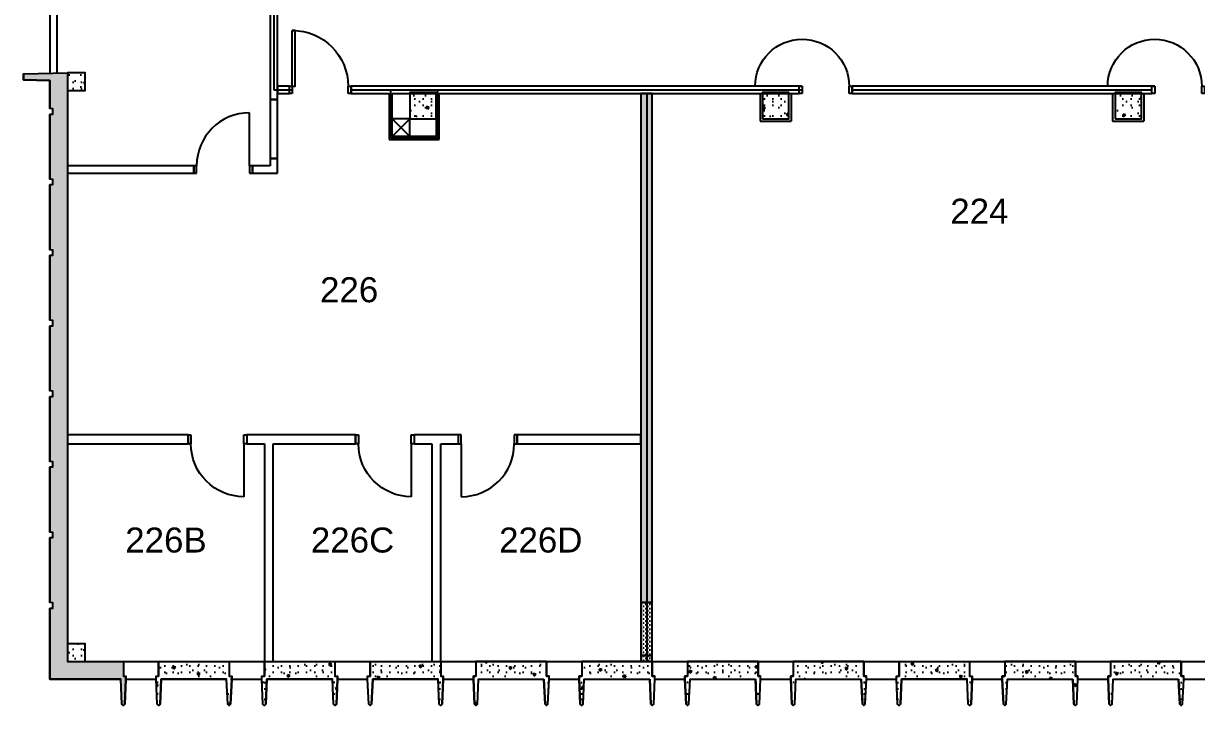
# Model space of a CAD drawing. Header units: inches. Extents: x 284 to 2008, y 299 to 1857.
# Drawn here: x 284 to 1082, y 299 to 763 of the extents above; entities that cross this region are included whole.
import ezdxf

# ---------------------------------------------------------------- set-up
doc = ezdxf.new("R2010")
doc.units = ezdxf.units.IN
doc.header["$MEASUREMENT"] = 0
for name, color, linetype in [('A-DOOR', 4, 'Continuous'), ('A-PFLR-NOTE', 3, 'Continuous'), ('A-WALL', 5, 'Continuous'), ('A-WALL-NEW', 7, 'Continuous'), ('A-WALL-PATT', 1, 'Continuous'), ('S-COLS', 6, 'Continuous')]:
    doc.layers.add(name, color=color, linetype=linetype)
doc.styles.get("Standard").update_dxf_attribs({"font": 'arial.ttf'})
doc.linetypes.add('1 HR RATED', pattern='A,0,[1,PS-21.Shx,S=0.091429,R=0,X=0,Y=0],-14.4,0', length=14.4)
pattern_1 = [(45, (-7e-09, 7e-09), (-20.8303, 20.8303), [1.84252, -15.16535]), (45, (-4.402, 16.428), (-20.8303, 20.8303), [1.84252, -15.16535]), (105, (-7e-09, 7e-09), (28.4547, 7.6244), [1.84252, -15.16535]), (105, (12.026, 12.026), (28.4547, 7.6244), [1.84252, -15.16535]), (165, (1.303, 1.303), (7.6244, 28.4547), [1.84252, -15.16535]), (165, (13.33, 13.33), (7.6244, 28.4547), [1.84252, -15.16535]), (45, (-2.0044, 2.0044), (-4.008794, 4.008794), [0, -5.66929, 0, -8.503937]), (90, (-7e-09, 4.009), (-5.669291, -4e-16), [0, -4.251969, 0, -7.086614])]
pattern_2 = [(45, (-7e-09, 7e-09), (-1.4142136, 1.4142136), [0, -2])]

# ---------------------------------------------------------------- blocks, each defined once
blk = doc.blocks.new('D1 Metal_98')
at = {"color": 0, "linetype": 'Continuous'}
for p, q in [((18, 0), (18, 36)), ((-18, 0), (-20, 0)), ((-20, 0), (-20, -6)), ((-18, -6), (-18, 0)), ((20, 0), (18, 0)), ((18, 0), (18, -6)), ((20, -6), (20, 0)), ((-20, -6), (-18, -6)), ((18, -6), (20, -6))]:
    blk.add_line(p, q, dxfattribs=at)
blk.add_arc((18, 0), 36, 90, 180, dxfattribs=at)
blk = doc.blocks.new('D1 Metal_97')
at = {"color": 0, "linetype": 'Continuous'}
for p, q in [((18, 0), (18, 36)), ((-18, 0), (-20, 0)), ((-20, 0), (-20, -6)), ((-18, -6), (-18, 0)), ((20, 0), (18, 0)), ((18, 0), (18, -6)), ((20, -6), (20, 0)), ((-20, -6), (-18, -6)), ((18, -6), (20, -6))]:
    blk.add_line(p, q, dxfattribs=at)
blk.add_arc((18, 0), 36, 90, 180, dxfattribs=at)
blk = doc.blocks.new('D1 Metal_96')
at = {"color": 0, "linetype": 'Continuous'}
for p, q in [((18, 0), (18, 36)), ((-18, 0), (-20, 0)), ((-20, 0), (-20, -6)), ((-18, -6), (-18, 0)), ((20, 0), (18, 0)), ((18, 0), (18, -6)), ((20, -6), (20, 0)), ((-20, -6), (-18, -6)), ((18, -6), (20, -6))]:
    blk.add_line(p, q, dxfattribs=at)
blk.add_arc((18, 0), 36, 90, 180, dxfattribs=at)
blk = doc.blocks.new('D1 Metal_113')
at = {"color": 0, "linetype": 'Continuous'}
for p, q in [((18, 0), (18, 36)), ((-18, 0), (-20, 0)), ((-20, 0), (-20, -5)), ((-18, -5), (-18, 0)), ((20, 0), (18, 0)), ((18, 0), (18, -5)), ((20, -5), (20, 0)), ((-20, -5), (-18, -5)), ((18, -5), (20, -5))]:
    blk.add_line(p, q, dxfattribs=at)
blk.add_arc((18, 0), 36, 90, 180, dxfattribs=at)
blk = doc.blocks.new('D1 Metal_23')
at = {"color": 0, "linetype": 'ByBlock'}
for p, q in [((-16, 0), (-18, 0)), ((-18, 0), (-18, -5)), ((-16, -5), (-16, 0)), ((18, 0), (16, 0)), ((16, 0), (16, -5)), ((16, 0), (48, 0)), ((18, -5), (18, 0)), ((-18, -5), (-16, -5)), ((16, -5), (18, -5))]:
    blk.add_line(p, q, dxfattribs=at)
blk.add_arc((16, 0), 32, 0, 180, dxfattribs=at)
blk = doc.blocks.new('D1 Metal_140')
at = {"color": 0, "linetype": 'Continuous'}
for p, q in [((19, 0), (19, 38)), ((-19, 0), (-21, 0)), ((-21, 0), (-21, -5)), ((-19, -5), (-19, 0)), ((21, 0), (19, 0)), ((19, 0), (19, -5)), ((21, -5), (21, 0)), ((-21, -5), (-19, -5)), ((19, -5), (21, -5))]:
    blk.add_line(p, q, dxfattribs=at)
blk.add_arc((19, 0), 38, 90, 180, dxfattribs=at)

msp = doc.modelspace()

# ---------------------------------------------------------------- hatches: boundary and pattern name
at = {"layer": 'A-WALL'}
h = msp.add_hatch(dxfattribs=at)
h.set_pattern_fill('45_', color=256, style=0, pattern_type=2)
h.set_pattern_definition(pattern_2)
h.paths.add_polyline_path([(703.84, 332.78), (703.84, 328.78), (711.59, 328.78), (711.59, 332.78)], flags=0)
at = {"layer": 'A-WALL-PATT'}
h = msp.add_hatch(dxfattribs=at)
h.set_pattern_fill('LIGHTWEIGHT_CONCRETE', color=256, style=0, pattern_type=2)
h.set_pattern_definition(pattern_1)
h.paths.add_polyline_path([(351.59, 328.78), (351.59, 318.78), (353.34, 318.78), (353.34, 316.78), (352.59, 299.78), (351.59, 298.78), (350.59, 299.78), (349.84, 316.78), (301.59, 316.78), (301.59, 364.78), (303.59, 365.03), (303.59, 368.53), (301.59, 368.78), (301.59, 412.78), (303.59, 413.03), (303.59, 416.53), (301.59, 416.78), (301.59, 460.78), (303.59, 461.03), (303.59, 464.53), (301.59, 464.78), (301.59, 508.78), (303.59, 509.03), (303.59, 512.53), (301.59, 512.78), (301.59, 556.78), (303.59, 557.03), (303.59, 560.53), (301.59, 560.78), (301.59, 604.78), (303.59, 605.03), (303.59, 608.53), (301.59, 608.78), (301.59, 652.78), (303.59, 653.03), (303.59, 656.53), (301.59, 656.78), (301.59, 700.78), (303.59, 701.03), (303.59, 704.53), (301.59, 704.78), (301.59, 723.78), (283.59, 724.28), (283.59, 728.28), (313.59, 729.11), (313.59, 328.78)])
h = msp.add_hatch(dxfattribs=at)
h.set_pattern_fill('LIGHTWEIGHT_CONCRETE', color=256, style=0, pattern_type=2)
h.set_pattern_definition(pattern_1)
h.paths.add_polyline_path([(313.59, 717.11), (325.59, 717.11), (325.59, 729.11), (313.59, 729.11)], flags=0)
h = msp.add_hatch(dxfattribs=at)
h.set_pattern_fill('LIGHTWEIGHT_CONCRETE', color=256, style=0, pattern_type=2)
h.set_pattern_definition(pattern_1)
h.paths.add_polyline_path([(546.59, 697.78), (564.59, 697.78), (564.59, 715.78), (546.59, 715.78)], flags=0)
h = msp.add_hatch(dxfattribs=at)
h.set_pattern_fill('45_', color=256, style=0, pattern_type=2)
h.set_pattern_definition(pattern_2)
h.paths.add_polyline_path([(703.84, 714.9), (703.84, 368.78), (711.59, 368.78), (711.59, 714.9)], flags=0)
h = msp.add_hatch(dxfattribs=at)
h.set_pattern_fill('LIGHTWEIGHT_CONCRETE', color=256, style=0, pattern_type=2)
h.set_pattern_definition(pattern_1)
h.paths.add_polyline_path([(786.59, 697.78), (804.59, 697.78), (804.59, 715.78), (786.59, 715.78)], flags=0)
h = msp.add_hatch(dxfattribs=at)
h.set_pattern_fill('LIGHTWEIGHT_CONCRETE', color=256, style=0, pattern_type=2)
h.set_pattern_definition(pattern_1)
h.paths.add_polyline_path([(1026.59, 697.78), (1044.59, 697.78), (1044.59, 715.78), (1026.59, 715.78)], flags=0)
h = msp.add_hatch(dxfattribs=at)
h.set_pattern_fill('45_', color=256, style=0, pattern_type=2)
h.set_pattern_definition(pattern_2)
h.paths.add_polyline_path([(711.59, 332.78), (711.59, 368.78), (703.84, 368.78), (703.84, 332.78)], flags=0)
h = msp.add_hatch(dxfattribs=at)
h.set_pattern_fill('LIGHTWEIGHT_CONCRETE', color=256, style=0, pattern_type=2)
h.set_pattern_definition(pattern_1)
h.paths.add_polyline_path([(313.59, 328.78), (325.59, 328.78), (325.59, 340.78), (313.59, 340.78)], flags=0)
h = msp.add_hatch(dxfattribs=at)
h.set_pattern_fill('LIGHTWEIGHT_CONCRETE', color=256, style=0, pattern_type=2)
h.set_pattern_definition(pattern_1)
h.paths.add_polyline_path([(423.59, 328.78), (423.59, 318.78), (425.34, 318.78), (425.34, 316.78), (424.59, 299.78), (423.59, 298.78), (422.59, 299.78), (421.84, 316.78), (377.34, 316.78), (376.59, 299.78), (375.59, 298.78), (374.59, 299.78), (373.84, 316.78), (373.84, 318.78), (375.59, 318.78), (375.59, 328.78)])
h = msp.add_hatch(dxfattribs=at)
h.set_pattern_fill('LIGHTWEIGHT_CONCRETE', color=256, style=0, pattern_type=2)
h.set_pattern_definition(pattern_1)
h.paths.add_polyline_path([(495.59, 328.78), (495.59, 318.78), (497.34, 318.78), (497.34, 316.78), (496.59, 299.78), (495.59, 298.78), (494.59, 299.78), (493.84, 316.78), (449.34, 316.78), (448.59, 299.78), (447.59, 298.78), (446.59, 299.78), (445.84, 316.78), (445.84, 318.78), (447.59, 318.78), (447.59, 328.78)])
h = msp.add_hatch(dxfattribs=at)
h.set_pattern_fill('LIGHTWEIGHT_CONCRETE', color=256, style=0, pattern_type=2)
h.set_pattern_definition(pattern_1)
h.paths.add_polyline_path([(567.59, 328.78), (567.59, 318.78), (569.34, 318.78), (569.34, 316.78), (568.59, 299.78), (567.59, 298.78), (566.59, 299.78), (565.84, 316.78), (521.34, 316.78), (520.59, 299.78), (519.59, 298.78), (518.59, 299.78), (517.84, 316.78), (517.84, 318.78), (519.59, 318.78), (519.59, 328.78)])
h = msp.add_hatch(dxfattribs=at)
h.set_pattern_fill('LIGHTWEIGHT_CONCRETE', color=256, style=0, pattern_type=2)
h.set_pattern_definition(pattern_1)
h.paths.add_polyline_path([(637.84, 316.78), (638.59, 299.78), (639.59, 298.78), (640.59, 299.78), (641.34, 316.78), (641.34, 318.78), (639.59, 318.78), (639.59, 328.78), (591.59, 328.78), (591.59, 318.78), (589.84, 318.78), (589.84, 316.78), (590.59, 299.78), (591.59, 298.78), (592.59, 299.78), (593.34, 316.78)])
h = msp.add_hatch(dxfattribs=at)
h.set_pattern_fill('LIGHTWEIGHT_CONCRETE', color=256, style=0, pattern_type=2)
h.set_pattern_definition(pattern_1)
h.paths.add_polyline_path([(709.84, 316.78), (710.59, 299.78), (711.59, 298.78), (712.59, 299.78), (713.34, 316.78), (713.34, 318.78), (711.59, 318.78), (711.59, 328.78), (663.59, 328.78), (663.59, 318.78), (661.84, 318.78), (661.84, 316.78), (662.59, 299.78), (663.59, 298.78), (664.59, 299.78), (665.34, 316.78)])
h = msp.add_hatch(dxfattribs=at)
h.set_pattern_fill('LIGHTWEIGHT_CONCRETE', color=256, style=0, pattern_type=2)
h.set_pattern_definition(pattern_1)
h.paths.add_polyline_path([(781.84, 316.78), (782.59, 299.78), (783.59, 298.78), (784.59, 299.78), (785.34, 316.78), (785.34, 318.78), (783.59, 318.78), (783.59, 328.78), (735.59, 328.78), (735.59, 318.78), (733.84, 318.78), (733.84, 316.78), (734.59, 299.78), (735.59, 298.78), (736.59, 299.78), (737.34, 316.78)])
h = msp.add_hatch(dxfattribs=at)
h.set_pattern_fill('LIGHTWEIGHT_CONCRETE', color=256, style=0, pattern_type=2)
h.set_pattern_definition(pattern_1)
h.paths.add_polyline_path([(853.84, 316.78), (854.59, 299.78), (855.59, 298.78), (856.59, 299.78), (857.34, 316.78), (857.34, 318.78), (855.59, 318.78), (855.59, 328.78), (807.59, 328.78), (807.59, 318.78), (805.84, 318.78), (805.84, 316.78), (806.59, 299.78), (807.59, 298.78), (808.59, 299.78), (809.34, 316.78)])
h = msp.add_hatch(dxfattribs=at)
h.set_pattern_fill('LIGHTWEIGHT_CONCRETE', color=256, style=0, pattern_type=2)
h.set_pattern_definition(pattern_1)
h.paths.add_polyline_path([(927.59, 328.78), (927.59, 318.78), (929.34, 318.78), (929.34, 316.78), (928.59, 299.78), (927.59, 298.78), (926.59, 299.78), (925.84, 316.78), (881.34, 316.78), (880.59, 299.78), (879.59, 298.78), (878.59, 299.78), (877.84, 316.78), (877.84, 318.78), (879.59, 318.78), (879.59, 328.78)])
h = msp.add_hatch(dxfattribs=at)
h.set_pattern_fill('LIGHTWEIGHT_CONCRETE', color=256, style=0, pattern_type=2)
h.set_pattern_definition(pattern_1)
h.paths.add_polyline_path([(997.84, 316.78), (998.59, 299.78), (999.59, 298.78), (1000.59, 299.78), (1001.34, 316.78), (1001.34, 318.78), (999.59, 318.78), (999.59, 328.78), (951.59, 328.78), (951.59, 318.78), (949.84, 318.78), (949.84, 316.78), (950.59, 299.78), (951.59, 298.78), (952.59, 299.78), (953.34, 316.78)])
h = msp.add_hatch(dxfattribs=at)
h.set_pattern_fill('LIGHTWEIGHT_CONCRETE', color=256, style=0, pattern_type=2)
h.set_pattern_definition(pattern_1)
h.paths.add_polyline_path([(1069.84, 316.78), (1070.59, 299.78), (1071.59, 298.78), (1072.59, 299.78), (1073.34, 316.78), (1073.34, 318.78), (1071.59, 318.78), (1071.59, 328.78), (1023.59, 328.78), (1023.59, 318.78), (1021.84, 318.78), (1021.84, 316.78), (1022.59, 299.78), (1023.59, 298.78), (1024.59, 299.78), (1025.34, 316.78)])

# ---------------------------------------------------------------- linework, layer by layer
at = {"layer": 'A-DOOR', "linetype": 'Continuous'}
for p, q in [((506.59, 714.9), (506.59, 719.9)), ((847.59, 714.9), (847.59, 719.9))]:
    msp.add_line(p, q, dxfattribs=at)
msp.add_lwpolyline([(466.59, 719.9), (468.59, 719.9), (468.59, 757.85), (466.59, 757.9)], dxfattribs=at)
at = {"layer": 'A-WALL', "linetype": 'Continuous'}
for p, q in [((456.46, 710.9), (456.46, 901.78)), ((451.46, 829.65), (451.46, 710.9)), ((301.59, 820.78), (301.59, 728.78)), ((306.59, 728.92), (306.59, 820.64)), ((283.59, 728.28), (313.59, 729.11)), ((283.59, 728.28), (283.59, 724.28)), ((313.59, 729.11), (313.59, 328.78)), ((283.59, 724.28), (301.59, 723.78)), ((301.59, 723.78), (301.59, 704.78)), ((464.59, 719.9), (456.46, 719.9)), ((456.46, 719.9), (456.46, 714.9)), ((464.59, 714.9), (464.59, 719.9)), ((811.59, 719.9), (506.59, 719.9)), ((506.59, 719.9), (506.59, 714.9)), ((811.59, 714.9), (811.59, 719.9)), ((1051.59, 719.9), (847.59, 719.9)), ((847.59, 719.9), (847.59, 714.9)), ((1051.59, 714.9), (1051.59, 719.9)), ((451.46, 710.9), (451.46, 670.9)), ((451.46, 710.9), (456.46, 710.9)), ((456.46, 714.9), (464.59, 714.9)), ((456.46, 670.9), (456.46, 710.9)), ((506.59, 714.9), (532.59, 714.9)), ((532.59, 714.9), (532.59, 683.78)), ((534.59, 685.78), (534.59, 714.9)), ((534.59, 714.9), (564.59, 714.9)), ((564.59, 714.9), (564.59, 685.78)), ((566.59, 683.78), (566.59, 714.9)), ((566.59, 714.9), (811.59, 714.9)), ((703.84, 714.9), (703.84, 368.78)), ((711.59, 714.9), (703.84, 714.9)), ((711.59, 368.78), (711.59, 714.9)), ((784.96, 714.9), (784.96, 696.15)), ((806.21, 714.9), (806.21, 696.15)), ((847.59, 714.9), (1051.59, 714.9)), ((1024.96, 714.9), (1024.96, 696.15)), ((1046.21, 714.9), (1046.21, 696.15)), ((303.59, 704.53), (301.59, 704.78)), ((303.59, 701.03), (303.59, 704.53)), ((303.59, 701.03), (301.59, 700.78)), ((301.59, 700.78), (301.59, 656.78)), ((546.59, 697.78), (534.59, 697.78)), ((534.59, 685.78), (546.59, 697.78)), ((546.59, 685.78), (534.59, 697.78)), ((546.59, 685.78), (546.59, 697.78)), ((784.96, 696.15), (806.21, 696.15)), ((1024.96, 696.15), (1046.21, 696.15)), ((532.59, 683.78), (566.59, 683.78)), ((564.59, 685.78), (534.59, 685.78)), ((456.46, 670.9), (451.46, 670.9)), ((451.46, 670.9), (451.46, 665.9)), ((456.46, 660.9), (456.46, 670.9)), ((399.46, 665.9), (313.59, 665.9)), ((313.59, 665.9), (313.59, 660.9)), ((399.46, 660.9), (399.46, 665.9)), ((451.46, 665.9), (439.46, 665.9)), ((439.46, 665.9), (439.46, 660.9)), ((303.59, 656.53), (301.59, 656.78)), ((303.59, 653.03), (303.59, 656.53)), ((313.59, 660.9), (399.46, 660.9)), ((439.46, 660.9), (456.46, 660.9)), ((303.59, 653.03), (301.59, 652.78)), ((301.59, 652.78), (301.59, 608.78)), ((303.59, 608.53), (301.59, 608.78)), ((303.59, 605.03), (303.59, 608.53)), ((303.59, 605.03), (301.59, 604.78)), ((301.59, 604.78), (301.59, 560.78)), ((303.59, 560.53), (301.59, 560.78)), ((303.59, 557.03), (303.59, 560.53)), ((303.59, 557.03), (301.59, 556.78)), ((301.59, 556.78), (301.59, 512.78)), ((303.59, 512.53), (301.59, 512.78)), ((303.59, 509.03), (303.59, 512.53)), ((303.59, 509.03), (301.59, 508.78)), ((301.59, 508.78), (301.59, 464.78)), ((395.59, 482.78), (313.59, 482.78)), ((509.59, 482.78), (435.59, 482.78)), ((579.59, 482.78), (549.59, 482.78)), ((703.84, 482.78), (619.59, 482.78)), ((313.59, 476.78), (395.59, 476.78)), ((435.59, 476.78), (447.59, 476.78)), ((447.59, 476.78), (447.59, 328.78)), ((453.59, 476.78), (509.59, 476.78)), ((453.59, 328.78), (453.59, 476.78)), ((549.59, 476.78), (561.59, 476.78)), ((561.59, 476.78), (561.59, 328.78)), ((567.59, 476.78), (579.59, 476.78)), ((567.59, 328.78), (567.59, 476.78)), ((619.59, 476.78), (703.84, 476.78)), ((303.59, 464.53), (301.59, 464.78)), ((303.59, 461.03), (303.59, 464.53)), ((303.59, 461.03), (301.59, 460.78)), ((301.59, 460.78), (301.59, 416.78)), ((303.59, 416.53), (301.59, 416.78)), ((303.59, 413.03), (303.59, 416.53)), ((303.59, 413.03), (301.59, 412.78)), ((301.59, 412.78), (301.59, 368.78)), ((303.59, 368.53), (301.59, 368.78)), ((303.59, 365.03), (303.59, 368.53)), ((703.84, 368.78), (703.84, 332.78)), ((703.84, 368.78), (711.59, 368.78)), ((711.59, 332.78), (711.59, 368.78)), ((303.59, 365.03), (301.59, 364.78)), ((301.59, 364.78), (301.59, 316.78)), ((313.59, 328.78), (351.59, 328.78)), ((351.59, 328.78), (375.59, 328.78)), ((351.59, 328.78), (351.59, 318.78)), ((375.59, 328.78), (423.59, 328.78)), ((375.59, 328.78), (375.59, 318.78)), ((423.59, 328.78), (447.59, 328.78)), ((423.59, 328.78), (423.59, 318.78)), ((447.59, 328.78), (495.59, 328.78)), ((447.59, 328.78), (447.59, 318.78)), ((495.59, 328.78), (495.59, 318.78)), ((495.59, 328.78), (519.59, 328.78)), ((519.59, 328.78), (567.59, 328.78)), ((519.59, 328.78), (519.59, 318.78)), ((567.59, 328.78), (567.59, 318.78)), ((567.59, 328.78), (591.59, 328.78)), ((591.59, 328.78), (639.59, 328.78)), ((591.59, 328.78), (591.59, 318.78)), ((639.59, 328.78), (639.59, 318.78)), ((639.59, 328.78), (663.59, 328.78)), ((663.59, 328.78), (711.59, 328.78)), ((663.59, 328.78), (663.59, 318.78)), ((703.84, 332.78), (711.59, 332.78)), ((703.84, 332.78), (703.84, 328.78)), ((703.84, 332.78), (703.84, 328.78)), ((711.59, 332.78), (703.84, 332.78)), ((703.84, 328.78), (711.59, 328.78)), ((711.59, 328.78), (711.59, 332.78)), ((711.59, 328.78), (711.59, 318.78)), ((711.59, 328.78), (735.59, 328.78)), ((735.59, 328.78), (783.59, 328.78)), ((735.59, 328.78), (735.59, 318.78)), ((783.59, 328.78), (783.59, 318.78)), ((783.59, 328.78), (807.59, 328.78)), ((807.59, 328.78), (855.59, 328.78)), ((807.59, 328.78), (807.59, 318.78)), ((855.59, 328.78), (855.59, 318.78)), ((855.59, 328.78), (879.59, 328.78)), ((879.59, 328.78), (927.59, 328.78)), ((879.59, 328.78), (879.59, 318.78)), ((927.59, 328.78), (927.59, 318.78)), ((927.59, 328.78), (951.59, 328.78)), ((951.59, 328.78), (999.59, 328.78)), ((951.59, 328.78), (951.59, 318.78)), ((999.59, 328.78), (999.59, 318.78)), ((999.59, 328.78), (1023.59, 328.78)), ((1023.59, 328.78), (1071.59, 328.78)), ((1023.59, 328.78), (1023.59, 318.78)), ((1071.59, 328.78), (1071.59, 318.78)), ((1071.59, 328.78), (1095.59, 328.78)), ((301.59, 316.78), (349.84, 316.78)), ((350.59, 299.78), (349.84, 316.78)), ((351.59, 318.78), (353.34, 318.78)), ((352.59, 299.78), (353.34, 316.78)), ((353.34, 316.78), (353.34, 318.78)), ((353.34, 316.78), (373.84, 316.78)), ((373.84, 316.78), (373.84, 318.78)), ((373.84, 318.78), (375.59, 318.78)), ((374.59, 299.78), (373.84, 316.78)), ((376.59, 299.78), (377.34, 316.78)), ((377.34, 316.78), (421.84, 316.78)), ((422.59, 299.78), (421.84, 316.78)), ((423.59, 318.78), (425.34, 318.78)), ((424.59, 299.78), (425.34, 316.78)), ((425.34, 316.78), (425.34, 318.78)), ((425.34, 316.78), (445.84, 316.78)), ((445.84, 316.78), (445.84, 318.78)), ((445.84, 318.78), (447.59, 318.78)), ((446.59, 299.78), (445.84, 316.78)), ((448.59, 299.78), (449.34, 316.78)), ((449.34, 316.78), (493.84, 316.78)), ((494.59, 299.78), (493.84, 316.78)), ((495.59, 318.78), (497.34, 318.78)), ((496.59, 299.78), (497.34, 316.78)), ((497.34, 316.78), (497.34, 318.78)), ((497.34, 316.78), (517.84, 316.78)), ((517.84, 316.78), (517.84, 318.78)), ((517.84, 318.78), (519.59, 318.78)), ((518.59, 299.78), (517.84, 316.78)), ((520.59, 299.78), (521.34, 316.78)), ((521.34, 316.78), (565.84, 316.78)), ((566.59, 299.78), (565.84, 316.78)), ((567.59, 318.78), (569.34, 318.78)), ((568.59, 299.78), (569.34, 316.78)), ((569.34, 316.78), (569.34, 318.78)), ((569.34, 316.78), (589.84, 316.78)), ((589.84, 316.78), (589.84, 318.78)), ((589.84, 318.78), (591.59, 318.78)), ((590.59, 299.78), (589.84, 316.78)), ((592.59, 299.78), (593.34, 316.78)), ((593.34, 316.78), (637.84, 316.78)), ((638.59, 299.78), (637.84, 316.78)), ((639.59, 318.78), (641.34, 318.78)), ((640.59, 299.78), (641.34, 316.78)), ((641.34, 316.78), (641.34, 318.78)), ((641.34, 316.78), (661.84, 316.78)), ((661.84, 316.78), (661.84, 318.78)), ((661.84, 318.78), (663.59, 318.78)), ((662.59, 299.78), (661.84, 316.78)), ((664.59, 299.78), (665.34, 316.78)), ((665.34, 316.78), (709.84, 316.78)), ((710.59, 299.78), (709.84, 316.78)), ((711.59, 318.78), (713.34, 318.78)), ((712.59, 299.78), (713.34, 316.78)), ((713.34, 316.78), (713.34, 318.78)), ((713.34, 316.78), (733.84, 316.78)), ((733.84, 316.78), (733.84, 318.78)), ((733.84, 318.78), (735.59, 318.78)), ((734.59, 299.78), (733.84, 316.78)), ((736.59, 299.78), (737.34, 316.78)), ((737.34, 316.78), (781.84, 316.78)), ((782.59, 299.78), (781.84, 316.78)), ((783.59, 318.78), (785.34, 318.78)), ((784.59, 299.78), (785.34, 316.78)), ((785.34, 316.78), (785.34, 318.78)), ((785.34, 316.78), (805.84, 316.78)), ((805.84, 316.78), (805.84, 318.78)), ((805.84, 318.78), (807.59, 318.78)), ((806.59, 299.78), (805.84, 316.78)), ((808.59, 299.78), (809.34, 316.78)), ((809.34, 316.78), (853.84, 316.78)), ((854.59, 299.78), (853.84, 316.78)), ((855.59, 318.78), (857.34, 318.78)), ((856.59, 299.78), (857.34, 316.78)), ((857.34, 316.78), (857.34, 318.78)), ((857.34, 316.78), (877.84, 316.78)), ((877.84, 316.78), (877.84, 318.78)), ((877.84, 318.78), (879.59, 318.78)), ((878.59, 299.78), (877.84, 316.78)), ((880.59, 299.78), (881.34, 316.78)), ((881.34, 316.78), (925.84, 316.78)), ((926.59, 299.78), (925.84, 316.78)), ((927.59, 318.78), (929.34, 318.78)), ((928.59, 299.78), (929.34, 316.78)), ((929.34, 316.78), (929.34, 318.78)), ((929.34, 316.78), (949.84, 316.78)), ((949.84, 316.78), (949.84, 318.78)), ((949.84, 318.78), (951.59, 318.78)), ((950.59, 299.78), (949.84, 316.78)), ((952.59, 299.78), (953.34, 316.78)), ((953.34, 316.78), (997.84, 316.78)), ((998.59, 299.78), (997.84, 316.78)), ((999.59, 318.78), (1001.34, 318.78)), ((1000.59, 299.78), (1001.34, 316.78)), ((1001.34, 316.78), (1001.34, 318.78)), ((1001.34, 316.78), (1021.84, 316.78)), ((1021.84, 316.78), (1021.84, 318.78)), ((1021.84, 318.78), (1023.59, 318.78)), ((1022.59, 299.78), (1021.84, 316.78)), ((1024.59, 299.78), (1025.34, 316.78)), ((1025.34, 316.78), (1069.84, 316.78)), ((1070.59, 299.78), (1069.84, 316.78)), ((1071.59, 318.78), (1073.34, 318.78)), ((1072.59, 299.78), (1073.34, 316.78)), ((1073.34, 316.78), (1073.34, 318.78)), ((1073.34, 316.78), (1093.84, 316.78)), ((351.59, 298.78), (350.59, 299.78)), ((351.59, 298.78), (352.59, 299.78)), ((375.59, 298.78), (374.59, 299.78)), ((375.59, 298.78), (376.59, 299.78)), ((423.59, 298.78), (422.59, 299.78)), ((423.59, 298.78), (424.59, 299.78)), ((447.59, 298.78), (446.59, 299.78)), ((447.59, 298.78), (448.59, 299.78)), ((495.59, 298.78), (494.59, 299.78)), ((495.59, 298.78), (496.59, 299.78)), ((519.59, 298.78), (518.59, 299.78)), ((519.59, 298.78), (520.59, 299.78)), ((567.59, 298.78), (566.59, 299.78)), ((567.59, 298.78), (568.59, 299.78)), ((591.59, 298.78), (590.59, 299.78)), ((591.59, 298.78), (592.59, 299.78)), ((639.59, 298.78), (638.59, 299.78)), ((639.59, 298.78), (640.59, 299.78)), ((663.59, 298.78), (662.59, 299.78)), ((663.59, 298.78), (664.59, 299.78)), ((711.59, 298.78), (710.59, 299.78)), ((711.59, 298.78), (712.59, 299.78)), ((735.59, 298.78), (734.59, 299.78)), ((735.59, 298.78), (736.59, 299.78)), ((783.59, 298.78), (782.59, 299.78)), ((783.59, 298.78), (784.59, 299.78)), ((807.59, 298.78), (806.59, 299.78)), ((807.59, 298.78), (808.59, 299.78)), ((855.59, 298.78), (854.59, 299.78)), ((855.59, 298.78), (856.59, 299.78)), ((879.59, 298.78), (878.59, 299.78)), ((879.59, 298.78), (880.59, 299.78)), ((927.59, 298.78), (926.59, 299.78)), ((927.59, 298.78), (928.59, 299.78)), ((951.59, 298.78), (950.59, 299.78)), ((951.59, 298.78), (952.59, 299.78)), ((999.59, 298.78), (998.59, 299.78)), ((999.59, 298.78), (1000.59, 299.78)), ((1023.59, 298.78), (1022.59, 299.78)), ((1023.59, 298.78), (1024.59, 299.78)), ((1071.59, 298.78), (1070.59, 299.78)), ((1071.59, 298.78), (1072.59, 299.78))]:
    msp.add_line(p, q, dxfattribs=at)
for points in [[(351.59, 328.78), (351.59, 318.78), (353.34, 318.78), (353.34, 316.78), (352.59, 299.78), (351.59, 298.78), (350.59, 299.78), (349.84, 316.78), (301.59, 316.78), (301.59, 364.78), (303.59, 365.03), (303.59, 368.53), (301.59, 368.78), (301.59, 412.78), (303.59, 413.03), (303.59, 416.53), (301.59, 416.78), (301.59, 460.78), (303.59, 461.03), (303.59, 464.53), (301.59, 464.78), (301.59, 508.78), (303.59, 509.03), (303.59, 512.53), (301.59, 512.78), (301.59, 556.78), (303.59, 557.03), (303.59, 560.53), (301.59, 560.78), (301.59, 604.78), (303.59, 605.03), (303.59, 608.53), (301.59, 608.78), (301.59, 652.78), (303.59, 653.03), (303.59, 656.53), (301.59, 656.78), (301.59, 700.78), (303.59, 701.03), (303.59, 704.53), (301.59, 704.78), (301.59, 723.78), (283.59, 724.28), (283.59, 728.28), (313.59, 729.11), (313.59, 328.78)], [(313.59, 717.11), (325.59, 717.11), (325.59, 729.11), (313.59, 729.11)], [(313.59, 328.78), (325.59, 328.78), (325.59, 340.78), (313.59, 340.78)], [(423.59, 328.78), (423.59, 318.78), (425.34, 318.78), (425.34, 316.78), (424.59, 299.78), (423.59, 298.78), (422.59, 299.78), (421.84, 316.78), (377.34, 316.78), (376.59, 299.78), (375.59, 298.78), (374.59, 299.78), (373.84, 316.78), (373.84, 318.78), (375.59, 318.78), (375.59, 328.78)], [(495.59, 328.78), (495.59, 318.78), (497.34, 318.78), (497.34, 316.78), (496.59, 299.78), (495.59, 298.78), (494.59, 299.78), (493.84, 316.78), (449.34, 316.78), (448.59, 299.78), (447.59, 298.78), (446.59, 299.78), (445.84, 316.78), (445.84, 318.78), (447.59, 318.78), (447.59, 328.78)], [(567.59, 328.78), (567.59, 318.78), (569.34, 318.78), (569.34, 316.78), (568.59, 299.78), (567.59, 298.78), (566.59, 299.78), (565.84, 316.78), (521.34, 316.78), (520.59, 299.78), (519.59, 298.78), (518.59, 299.78), (517.84, 316.78), (517.84, 318.78), (519.59, 318.78), (519.59, 328.78)], [(637.84, 316.78), (638.59, 299.78), (639.59, 298.78), (640.59, 299.78), (641.34, 316.78), (641.34, 318.78), (639.59, 318.78), (639.59, 328.78), (591.59, 328.78), (591.59, 318.78), (589.84, 318.78), (589.84, 316.78), (590.59, 299.78), (591.59, 298.78), (592.59, 299.78), (593.34, 316.78)], [(709.84, 316.78), (710.59, 299.78), (711.59, 298.78), (712.59, 299.78), (713.34, 316.78), (713.34, 318.78), (711.59, 318.78), (711.59, 328.78), (663.59, 328.78), (663.59, 318.78), (661.84, 318.78), (661.84, 316.78), (662.59, 299.78), (663.59, 298.78), (664.59, 299.78), (665.34, 316.78)], [(781.84, 316.78), (782.59, 299.78), (783.59, 298.78), (784.59, 299.78), (785.34, 316.78), (785.34, 318.78), (783.59, 318.78), (783.59, 328.78), (735.59, 328.78), (735.59, 318.78), (733.84, 318.78), (733.84, 316.78), (734.59, 299.78), (735.59, 298.78), (736.59, 299.78), (737.34, 316.78)], [(853.84, 316.78), (854.59, 299.78), (855.59, 298.78), (856.59, 299.78), (857.34, 316.78), (857.34, 318.78), (855.59, 318.78), (855.59, 328.78), (807.59, 328.78), (807.59, 318.78), (805.84, 318.78), (805.84, 316.78), (806.59, 299.78), (807.59, 298.78), (808.59, 299.78), (809.34, 316.78)], [(927.59, 328.78), (927.59, 318.78), (929.34, 318.78), (929.34, 316.78), (928.59, 299.78), (927.59, 298.78), (926.59, 299.78), (925.84, 316.78), (881.34, 316.78), (880.59, 299.78), (879.59, 298.78), (878.59, 299.78), (877.84, 316.78), (877.84, 318.78), (879.59, 318.78), (879.59, 328.78)], [(997.84, 316.78), (998.59, 299.78), (999.59, 298.78), (1000.59, 299.78), (1001.34, 316.78), (1001.34, 318.78), (999.59, 318.78), (999.59, 328.78), (951.59, 328.78), (951.59, 318.78), (949.84, 318.78), (949.84, 316.78), (950.59, 299.78), (951.59, 298.78), (952.59, 299.78), (953.34, 316.78)], [(1069.84, 316.78), (1070.59, 299.78), (1071.59, 298.78), (1072.59, 299.78), (1073.34, 316.78), (1073.34, 318.78), (1071.59, 318.78), (1071.59, 328.78), (1023.59, 328.78), (1023.59, 318.78), (1021.84, 318.78), (1021.84, 316.78), (1022.59, 299.78), (1023.59, 298.78), (1024.59, 299.78), (1025.34, 316.78)]]:
    msp.add_lwpolyline(points, close=True, dxfattribs=at)
at = {"layer": 'A-WALL-NEW', "linetype": 'Continuous'}
for p, q in [((456.46, 710.9), (451.46, 710.9)), ((451.46, 670.9), (456.46, 670.9)), ((399.46, 665.9), (399.46, 660.9)), ((439.46, 660.9), (439.46, 665.9)), ((313.59, 482.78), (313.59, 476.78)), ((395.59, 482.78), (395.59, 476.78)), ((435.59, 482.78), (435.59, 476.78)), ((509.59, 482.78), (509.59, 476.78)), ((549.59, 482.78), (549.59, 476.78)), ((579.59, 482.78), (579.59, 476.78)), ((619.59, 482.78), (619.59, 476.78)), ((703.84, 476.78), (703.84, 482.78)), ((711.59, 368.78), (703.84, 368.78)), ((447.59, 328.78), (453.59, 328.78)), ((561.59, 328.78), (567.59, 328.78)), ((703.84, 332.78), (711.59, 332.78))]:
    msp.add_line(p, q, dxfattribs=at)
at = {"layer": 'A-WALL-PATT', "linetype": '1 HR RATED'}
for p, q in [((453.96, 832.11), (453.96, 717.4)), ((453.96, 717.4), (466.59, 717.4)), ((506.64, 717.4), (813.59, 717.4)), ((533.59, 684.78), (533.59, 717.4)), ((565.58, 684.78), (565.58, 717.4)), ((707.86, 714.9), (707.86, 328.78)), ((847.59, 717.4), (1051.59, 717.4)), ((533.59, 684.78), (565.58, 684.78))]:
    msp.add_line(p, q, dxfattribs=at)
at = {"layer": 'S-COLS', "linetype": 'Continuous'}
for points in [[(546.59, 697.78), (564.59, 697.78), (564.59, 715.78), (546.59, 715.78)], [(786.59, 697.78), (804.59, 697.78), (804.59, 715.78), (786.59, 715.78)], [(1026.59, 697.78), (1044.59, 697.78), (1044.59, 715.78), (1026.59, 715.78)]]:
    msp.add_lwpolyline(points, close=True, dxfattribs=at)

# ---------------------------------------------------------------- block references
at = {"layer": 'A-DOOR', "xscale": -1}
msp.add_blockref('D1 Metal_140', (485.59, 719.9), dxfattribs=at)
at = {"layer": 'A-DOOR', "linetype": 'Continuous', "xscale": -1}
for p in [(829.59, 719.9), (1069.59, 719.9)]:
    msp.add_blockref('D1 Metal_23', p, dxfattribs=at)
at = {"layer": 'A-DOOR'}
msp.add_blockref('D1 Metal_113', (419.46, 665.9), dxfattribs=at)
at = {"layer": 'A-DOOR', "xscale": -0.9999999999999998, "rotation": 180}
for name, p in [('D1 Metal_96', (415.59, 476.78)), ('D1 Metal_97', (529.59, 476.78))]:
    msp.add_blockref(name, p, dxfattribs=at)
at = {"layer": 'A-DOOR', "rotation": 180}
msp.add_blockref('D1 Metal_98', (599.59, 476.78), dxfattribs=at)

# ---------------------------------------------------------------- texts
at = {"layer": 'A-PFLR-NOTE', "char_height": 17, "width": 30.9846, "attachment_point": 8}
for s, insert, line_spacing_factor in [('224', (934.26, 626.45), 0.985406), ('226', (505.27, 572.81), 0.982218), ('226B', (380.59, 402.58), 0.982218), ('226C', (507.59, 402.58), 0.967604), ('226D', (635.71, 402.58), 0.982218)]:
    msp.add_mtext(s, dxfattribs=dict(at, insert=insert, line_spacing_factor=line_spacing_factor))

doc.saveas('drawing.dxf')
